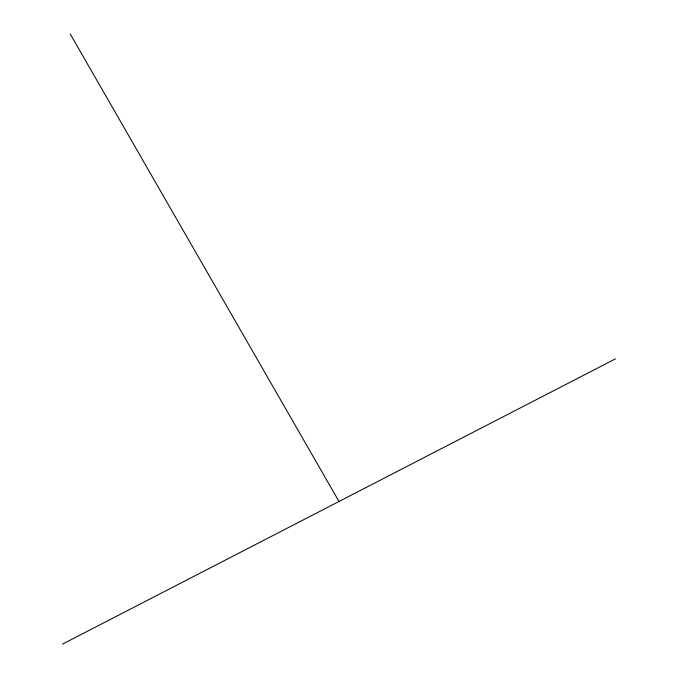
<?xml version="1.0" encoding="UTF-8"?>
<svg xmlns="http://www.w3.org/2000/svg" width="678" height="678" viewBox="0 0 678 678"><rect width="100%" height="100%" fill="white"/><g stroke="black" fill="none" stroke-linecap="round" stroke-linejoin="round"><path stroke-width="1.02" d="M62.545 644.1L615.455 358.848M70.181 33.9L339 501.474"/></g></svg>
